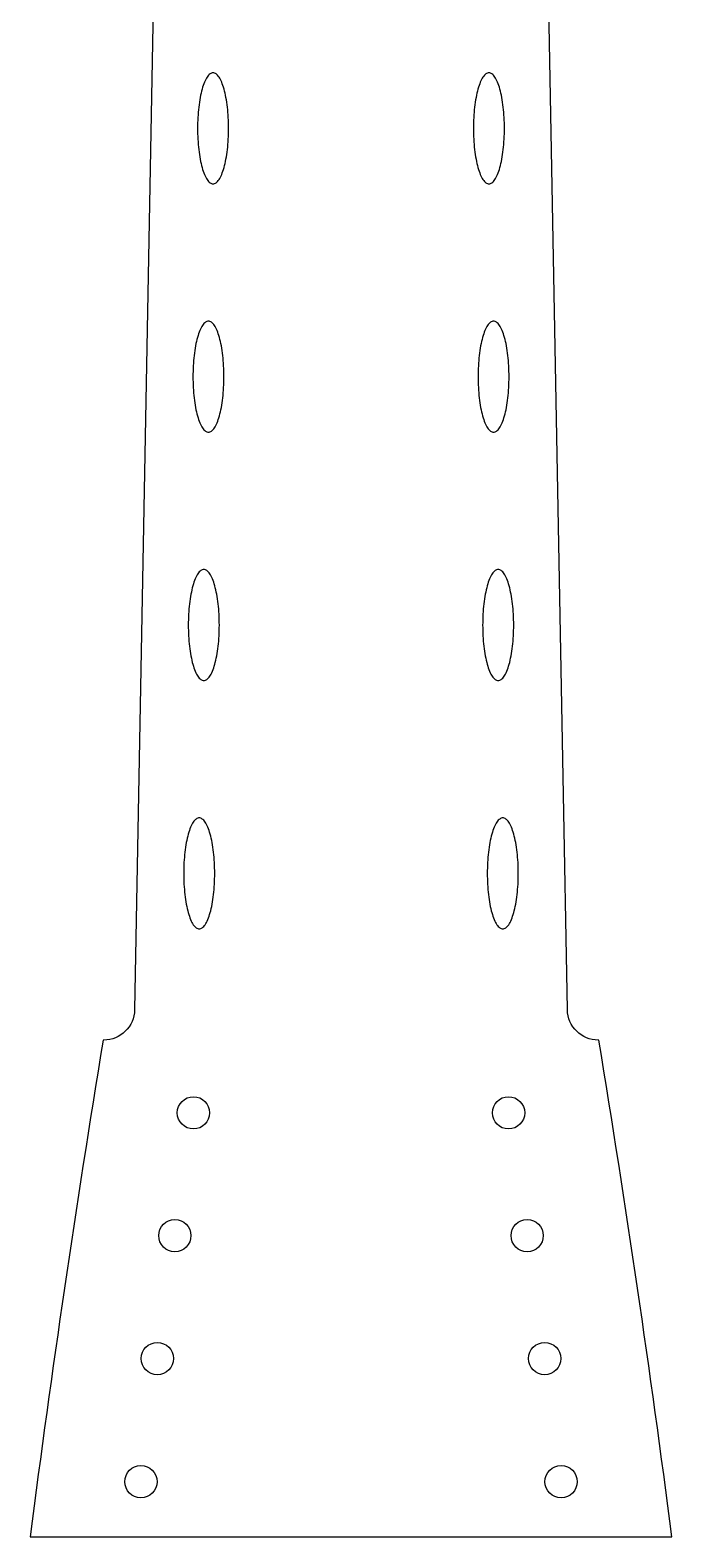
# Model space of a CAD drawing. Extents: x -1.3 to 1.3, y -33.6 to -9.7.
# Drawn here: x -1.29 to 1.29, y -33.63 to -27.56 of the extents above; entities that cross this region are included whole.
import ezdxf

# ---------------------------------------------------------------- set-up
doc = ezdxf.new("R2010")
doc.units = 0
doc.layers.get('0').update_dxf_attribs({"linetype": 'CONTINUOUS'})

msp = doc.modelspace()

# ---------------------------------------------------------------- linework, layer by layer
msp.add_lwpolyline([(-0.996759, -31.628979), (-0.998419, -31.628979, 0.00880024), (-1.292748, -33.628979), (1.292748, -33.628979, 0.00880024), (0.998419, -31.628979), (0.996759, -31.628979, -0.40877184), (0.87178, -31.506306), (0.47468, -10.176365, 0.98675719), (-0.47468, -10.176365), (-0.87178, -31.506306, -0.40877184)], format="xyb", close=True)
for points in [[(-0.555687, -28.1819, 0), (-0.55262, -28.1816, 0), (-0.549561, -28.1808, 0), (-0.546516, -28.1795, 0), (-0.543494, -28.1776, 0), (-0.540501, -28.1752, 0), (-0.537544, -28.1723, 0), (-0.534631, -28.1688, 0), (-0.531769, -28.1649, 0), (-0.528965, -28.1604, 0), (-0.526225, -28.1555, 0), (-0.523556, -28.1501, 0), (-0.520964, -28.1442, 0), (-0.518456, -28.1379, 0), (-0.516038, -28.1312, 0), (-0.513715, -28.124, 0), (-0.511493, -28.1165, 0), (-0.509378, -28.1085, 0), (-0.507374, -28.1002, 0), (-0.505487, -28.0916, 0), (-0.50372, -28.0826, 0), (-0.502079, -28.0733, 0), (-0.500567, -28.0638, 0), (-0.499188, -28.054, 0), (-0.497945, -28.044, 0), (-0.496841, -28.0338, 0), (-0.495878, -28.0233, 0), (-0.49506, -28.0128, 0), (-0.494388, -28.0021, 0), (-0.493864, -27.9913, 0), (-0.493488, -27.9804, 0), (-0.493262, -27.9695, 0), (-0.493187, -27.9585, 0), (-0.493262, -27.9475, 0), (-0.493488, -27.9366, 0), (-0.493864, -27.9257, 0), (-0.494388, -27.9149, 0), (-0.49506, -27.9042, 0), (-0.495878, -27.8936, 0), (-0.496841, -27.8832, 0), (-0.497945, -27.873, 0), (-0.499188, -27.863, 0), (-0.500567, -27.8532, 0), (-0.502079, -27.8436, 0), (-0.50372, -27.8344, 0), (-0.505487, -27.8254, 0), (-0.507374, -27.8168, 0), (-0.509378, -27.8085, 0), (-0.511493, -27.8005, 0), (-0.513715, -27.793, 0), (-0.516038, -27.7858, 0), (-0.518456, -27.7791, 0), (-0.520964, -27.7727, 0), (-0.523556, -27.7669, 0), (-0.526225, -27.7615, 0), (-0.528965, -27.7565, 0), (-0.531769, -27.7521, 0), (-0.534631, -27.7482, 0), (-0.537544, -27.7447, 0), (-0.540501, -27.7418, 0), (-0.543494, -27.7394, 0), (-0.546516, -27.7375, 0), (-0.549561, -27.7362, 0), (-0.55262, -27.7354, 0), (-0.555687, -27.7351, 0), (-0.558754, -27.7354, 0), (-0.561813, -27.7362, 0), (-0.564858, -27.7375, 0), (-0.56788, -27.7394, 0), (-0.570873, -27.7418, 0), (-0.57383, -27.7447, 0), (-0.576743, -27.7482, 0), (-0.579605, -27.7521, 0), (-0.582409, -27.7565, 0), (-0.585149, -27.7615, 0), (-0.587819, -27.7669, 0), (-0.59041, -27.7727, 0), (-0.592918, -27.7791, 0), (-0.595337, -27.7858, 0), (-0.59766, -27.793, 0), (-0.599881, -27.8005, 0), (-0.601997, -27.8085, 0), (-0.604, -27.8168, 0), (-0.605888, -27.8254, 0), (-0.607654, -27.8344, 0), (-0.609295, -27.8436, 0), (-0.610807, -27.8532, 0), (-0.612186, -27.863, 0), (-0.61343, -27.873, 0), (-0.614534, -27.8832, 0), (-0.615496, -27.8936, 0), (-0.616314, -27.9042, 0), (-0.616986, -27.9149, 0), (-0.617511, -27.9257, 0), (-0.617886, -27.9366, 0), (-0.618112, -27.9475, 0), (-0.618187, -27.9585, 0), (-0.618112, -27.9695, 0), (-0.617886, -27.9804, 0), (-0.617511, -27.9913, 0), (-0.616986, -28.0021, 0), (-0.616314, -28.0128, 0), (-0.615496, -28.0233, 0), (-0.614534, -28.0338, 0), (-0.61343, -28.044, 0), (-0.612186, -28.054, 0), (-0.610807, -28.0638, 0), (-0.609295, -28.0733, 0), (-0.607654, -28.0826, 0), (-0.605888, -28.0916, 0), (-0.604, -28.1002, 0), (-0.601997, -28.1085, 0), (-0.599881, -28.1165, 0), (-0.59766, -28.124, 0), (-0.595337, -28.1312, 0), (-0.592918, -28.1379, 0), (-0.59041, -28.1442, 0), (-0.587819, -28.1501, 0), (-0.585149, -28.1555, 0), (-0.582409, -28.1604, 0), (-0.579605, -28.1649, 0), (-0.576743, -28.1688, 0), (-0.57383, -28.1723, 0), (-0.570873, -28.1752, 0), (-0.56788, -28.1776, 0), (-0.564858, -28.1795, 0), (-0.561813, -28.1808, 0), (-0.558754, -28.1816, 0), (-0.555687, -28.1819, 0)], [(0.555687, -28.1819, 0), (0.558754, -28.1816, 0), (0.561813, -28.1808, 0), (0.564858, -28.1795, 0), (0.56788, -28.1776, 0), (0.570873, -28.1752, 0), (0.57383, -28.1723, 0), (0.576743, -28.1688, 0), (0.579605, -28.1649, 0), (0.582409, -28.1604, 0), (0.585149, -28.1555, 0), (0.587819, -28.1501, 0), (0.59041, -28.1442, 0), (0.592918, -28.1379, 0), (0.595337, -28.1312, 0), (0.59766, -28.124, 0), (0.599881, -28.1165, 0), (0.601997, -28.1085, 0), (0.604, -28.1002, 0), (0.605888, -28.0916, 0), (0.607654, -28.0826, 0), (0.609295, -28.0733, 0), (0.610807, -28.0638, 0), (0.612186, -28.054, 0), (0.61343, -28.044, 0), (0.614534, -28.0338, 0), (0.615496, -28.0233, 0), (0.616314, -28.0128, 0), (0.616986, -28.0021, 0), (0.617511, -27.9913, 0), (0.617886, -27.9804, 0), (0.618112, -27.9695, 0), (0.618187, -27.9585, 0), (0.618112, -27.9475, 0), (0.617886, -27.9366, 0), (0.617511, -27.9257, 0), (0.616986, -27.9149, 0), (0.616314, -27.9042, 0), (0.615496, -27.8936, 0), (0.614534, -27.8832, 0), (0.61343, -27.873, 0), (0.612186, -27.863, 0), (0.610807, -27.8532, 0), (0.609295, -27.8436, 0), (0.607654, -27.8344, 0), (0.605888, -27.8254, 0), (0.604, -27.8168, 0), (0.601997, -27.8085, 0), (0.599881, -27.8005, 0), (0.59766, -27.793, 0), (0.595337, -27.7858, 0), (0.592918, -27.7791, 0), (0.59041, -27.7727, 0), (0.587819, -27.7669, 0), (0.585149, -27.7615, 0), (0.582409, -27.7565, 0), (0.579605, -27.7521, 0), (0.576743, -27.7482, 0), (0.57383, -27.7447, 0), (0.570873, -27.7418, 0), (0.56788, -27.7394, 0), (0.564858, -27.7375, 0), (0.561813, -27.7362, 0), (0.558754, -27.7354, 0), (0.555687, -27.7351, 0), (0.55262, -27.7354, 0), (0.549561, -27.7362, 0), (0.546516, -27.7375, 0), (0.543494, -27.7394, 0), (0.540501, -27.7418, 0), (0.537544, -27.7447, 0), (0.534631, -27.7482, 0), (0.531769, -27.7521, 0), (0.528965, -27.7565, 0), (0.526225, -27.7615, 0), (0.523556, -27.7669, 0), (0.520964, -27.7727, 0), (0.518456, -27.7791, 0), (0.516038, -27.7858, 0), (0.513715, -27.793, 0), (0.511493, -27.8005, 0), (0.509378, -27.8085, 0), (0.507374, -27.8168, 0), (0.505487, -27.8254, 0), (0.50372, -27.8344, 0), (0.502079, -27.8436, 0), (0.500567, -27.8532, 0), (0.499188, -27.863, 0), (0.497945, -27.873, 0), (0.496841, -27.8832, 0), (0.495878, -27.8936, 0), (0.49506, -27.9042, 0), (0.494388, -27.9149, 0), (0.493864, -27.9257, 0), (0.493488, -27.9366, 0), (0.493262, -27.9475, 0), (0.493187, -27.9585, 0), (0.493262, -27.9695, 0), (0.493488, -27.9804, 0), (0.493864, -27.9913, 0), (0.494388, -28.0021, 0), (0.49506, -28.0128, 0), (0.495878, -28.0233, 0), (0.496841, -28.0338, 0), (0.497945, -28.044, 0), (0.499188, -28.054, 0), (0.500567, -28.0638, 0), (0.502079, -28.0733, 0), (0.50372, -28.0826, 0), (0.505487, -28.0916, 0), (0.507374, -28.1002, 0), (0.509378, -28.1085, 0), (0.511493, -28.1165, 0), (0.513715, -28.124, 0), (0.516038, -28.1312, 0), (0.518456, -28.1379, 0), (0.520964, -28.1442, 0), (0.523556, -28.1501, 0), (0.526225, -28.1555, 0), (0.528965, -28.1604, 0), (0.531769, -28.1649, 0), (0.534631, -28.1688, 0), (0.537544, -28.1723, 0), (0.540501, -28.1752, 0), (0.543494, -28.1776, 0), (0.546516, -28.1795, 0), (0.549561, -28.1808, 0), (0.55262, -28.1816, 0), (0.555687, -28.1819, 0)], [(-0.574301, -29.1817, 0), (-0.571234, -29.1814, 0), (-0.568175, -29.1806, 0), (-0.56513, -29.1793, 0), (-0.562108, -29.1774, 0), (-0.559115, -29.175, 0), (-0.556158, -29.1721, 0), (-0.553245, -29.1687, 0), (-0.550383, -29.1647, 0), (-0.547579, -29.1603, 0), (-0.544839, -29.1553, 0), (-0.542169, -29.1499, 0), (-0.539578, -29.1441, 0), (-0.53707, -29.1378, 0), (-0.534651, -29.131, 0), (-0.532328, -29.1238, 0), (-0.530107, -29.1163, 0), (-0.527991, -29.1083, 0), (-0.525988, -29.1, 0), (-0.5241, -29.0914, 0), (-0.522334, -29.0824, 0), (-0.520693, -29.0732, 0), (-0.519181, -29.0636, 0), (-0.517802, -29.0538, 0), (-0.516558, -29.0438, 0), (-0.515454, -29.0336, 0), (-0.514492, -29.0232, 0), (-0.513674, -29.0126, 0), (-0.513002, -29.0019, 0), (-0.512477, -28.9911, 0), (-0.512102, -28.9802, 0), (-0.511876, -28.9693, 0), (-0.511801, -28.9583, 0), (-0.511876, -28.9474, 0), (-0.512102, -28.9364, 0), (-0.512477, -28.9255, 0), (-0.513002, -28.9147, 0), (-0.513674, -28.904, 0), (-0.514492, -28.8935, 0), (-0.515454, -28.8831, 0), (-0.516558, -28.8728, 0), (-0.517802, -28.8628, 0), (-0.519181, -28.853, 0), (-0.520693, -28.8435, 0), (-0.522334, -28.8342, 0), (-0.5241, -28.8252, 0), (-0.525988, -28.8166, 0), (-0.527991, -28.8083, 0), (-0.530107, -28.8004, 0), (-0.532328, -28.7928, 0), (-0.534651, -28.7856, 0), (-0.53707, -28.7789, 0), (-0.539578, -28.7726, 0), (-0.542169, -28.7667, 0), (-0.544839, -28.7613, 0), (-0.547579, -28.7564, 0), (-0.550383, -28.7519, 0), (-0.553245, -28.748, 0), (-0.556158, -28.7445, 0), (-0.559115, -28.7416, 0), (-0.562108, -28.7392, 0), (-0.56513, -28.7373, 0), (-0.568175, -28.736, 0), (-0.571234, -28.7352, 0), (-0.574301, -28.7349, 0), (-0.577368, -28.7352, 0), (-0.580427, -28.736, 0), (-0.583472, -28.7373, 0), (-0.586494, -28.7392, 0), (-0.589487, -28.7416, 0), (-0.592444, -28.7445, 0), (-0.595357, -28.748, 0), (-0.598219, -28.7519, 0), (-0.601023, -28.7564, 0), (-0.603763, -28.7613, 0), (-0.606432, -28.7667, 0), (-0.609024, -28.7726, 0), (-0.611532, -28.7789, 0), (-0.61395, -28.7856, 0), (-0.616273, -28.7928, 0), (-0.618495, -28.8004, 0), (-0.62061, -28.8083, 0), (-0.622614, -28.8166, 0), (-0.624501, -28.8252, 0), (-0.626268, -28.8342, 0), (-0.627909, -28.8435, 0), (-0.629421, -28.853, 0), (-0.6308, -28.8628, 0), (-0.632043, -28.8728, 0), (-0.633147, -28.8831, 0), (-0.63411, -28.8935, 0), (-0.634928, -28.904, 0), (-0.6356, -28.9147, 0), (-0.636124, -28.9255, 0), (-0.6365, -28.9364, 0), (-0.636726, -28.9474, 0), (-0.636801, -28.9583, 0), (-0.636726, -28.9693, 0), (-0.6365, -28.9802, 0), (-0.636124, -28.9911, 0), (-0.6356, -29.0019, 0), (-0.634928, -29.0126, 0), (-0.63411, -29.0232, 0), (-0.633147, -29.0336, 0), (-0.632043, -29.0438, 0), (-0.6308, -29.0538, 0), (-0.629421, -29.0636, 0), (-0.627909, -29.0732, 0), (-0.626268, -29.0824, 0), (-0.624501, -29.0914, 0), (-0.622614, -29.1, 0), (-0.62061, -29.1083, 0), (-0.618495, -29.1163, 0), (-0.616273, -29.1238, 0), (-0.61395, -29.131, 0), (-0.611532, -29.1378, 0), (-0.609024, -29.1441, 0), (-0.606432, -29.1499, 0), (-0.603763, -29.1553, 0), (-0.601023, -29.1603, 0), (-0.598219, -29.1647, 0), (-0.595357, -29.1687, 0), (-0.592444, -29.1721, 0), (-0.589487, -29.175, 0), (-0.586494, -29.1774, 0), (-0.583472, -29.1793, 0), (-0.580427, -29.1806, 0), (-0.577368, -29.1814, 0), (-0.574301, -29.1817, 0)], [(0.574301, -29.1817, 0), (0.577368, -29.1814, 0), (0.580427, -29.1806, 0), (0.583472, -29.1793, 0), (0.586494, -29.1774, 0), (0.589487, -29.175, 0), (0.592444, -29.1721, 0), (0.595357, -29.1687, 0), (0.598219, -29.1647, 0), (0.601023, -29.1603, 0), (0.603763, -29.1553, 0), (0.606432, -29.1499, 0), (0.609024, -29.1441, 0), (0.611532, -29.1378, 0), (0.61395, -29.131, 0), (0.616273, -29.1238, 0), (0.618495, -29.1163, 0), (0.62061, -29.1083, 0), (0.622614, -29.1, 0), (0.624501, -29.0914, 0), (0.626268, -29.0824, 0), (0.627909, -29.0732, 0), (0.629421, -29.0636, 0), (0.6308, -29.0538, 0), (0.632043, -29.0438, 0), (0.633147, -29.0336, 0), (0.63411, -29.0232, 0), (0.634928, -29.0126, 0), (0.6356, -29.0019, 0), (0.636124, -28.9911, 0), (0.6365, -28.9802, 0), (0.636726, -28.9693, 0), (0.636801, -28.9583, 0), (0.636726, -28.9474, 0), (0.6365, -28.9364, 0), (0.636124, -28.9255, 0), (0.6356, -28.9147, 0), (0.634928, -28.904, 0), (0.63411, -28.8935, 0), (0.633147, -28.8831, 0), (0.632043, -28.8728, 0), (0.6308, -28.8628, 0), (0.629421, -28.853, 0), (0.627909, -28.8435, 0), (0.626268, -28.8342, 0), (0.624501, -28.8252, 0), (0.622614, -28.8166, 0), (0.62061, -28.8083, 0), (0.618495, -28.8004, 0), (0.616273, -28.7928, 0), (0.61395, -28.7856, 0), (0.611532, -28.7789, 0), (0.609024, -28.7726, 0), (0.606432, -28.7667, 0), (0.603763, -28.7613, 0), (0.601023, -28.7564, 0), (0.598219, -28.7519, 0), (0.595357, -28.748, 0), (0.592444, -28.7445, 0), (0.589487, -28.7416, 0), (0.586494, -28.7392, 0), (0.583472, -28.7373, 0), (0.580427, -28.736, 0), (0.577368, -28.7352, 0), (0.574301, -28.7349, 0), (0.571234, -28.7352, 0), (0.568175, -28.736, 0), (0.56513, -28.7373, 0), (0.562108, -28.7392, 0), (0.559115, -28.7416, 0), (0.556158, -28.7445, 0), (0.553245, -28.748, 0), (0.550383, -28.7519, 0), (0.547579, -28.7564, 0), (0.544839, -28.7613, 0), (0.542169, -28.7667, 0), (0.539578, -28.7726, 0), (0.53707, -28.7789, 0), (0.534651, -28.7856, 0), (0.532328, -28.7928, 0), (0.530107, -28.8004, 0), (0.527991, -28.8083, 0), (0.525988, -28.8166, 0), (0.5241, -28.8252, 0), (0.522334, -28.8342, 0), (0.520693, -28.8435, 0), (0.519181, -28.853, 0), (0.517802, -28.8628, 0), (0.516558, -28.8728, 0), (0.515454, -28.8831, 0), (0.514492, -28.8935, 0), (0.513674, -28.904, 0), (0.513002, -28.9147, 0), (0.512477, -28.9255, 0), (0.512102, -28.9364, 0), (0.511876, -28.9474, 0), (0.511801, -28.9583, 0), (0.511876, -28.9693, 0), (0.512102, -28.9802, 0), (0.512477, -28.9911, 0), (0.513002, -29.0019, 0), (0.513674, -29.0126, 0), (0.514492, -29.0232, 0), (0.515454, -29.0336, 0), (0.516558, -29.0438, 0), (0.517802, -29.0538, 0), (0.519181, -29.0636, 0), (0.520693, -29.0732, 0), (0.522334, -29.0824, 0), (0.5241, -29.0914, 0), (0.525988, -29.1, 0), (0.527991, -29.1083, 0), (0.530107, -29.1163, 0), (0.532328, -29.1238, 0), (0.534651, -29.131, 0), (0.53707, -29.1378, 0), (0.539578, -29.1441, 0), (0.542169, -29.1499, 0), (0.544839, -29.1553, 0), (0.547579, -29.1603, 0), (0.550383, -29.1647, 0), (0.553245, -29.1687, 0), (0.556158, -29.1721, 0), (0.559115, -29.175, 0), (0.562108, -29.1774, 0), (0.56513, -29.1793, 0), (0.568175, -29.1806, 0), (0.571234, -29.1814, 0), (0.574301, -29.1817, 0)], [(-0.592915, -30.1815, 0), (-0.589848, -30.1813, 0), (-0.586789, -30.1805, 0), (-0.583744, -30.1791, 0), (-0.580722, -30.1773, 0), (-0.577728, -30.1748, 0), (-0.574772, -30.1719, 0), (-0.571859, -30.1685, 0), (-0.568997, -30.1645, 0), (-0.566192, -30.1601, 0), (-0.563452, -30.1552, 0), (-0.560783, -30.1498, 0), (-0.558192, -30.1439, 0), (-0.555683, -30.1376, 0), (-0.553265, -30.1308, 0), (-0.550942, -30.1237, 0), (-0.548721, -30.1161, 0), (-0.546605, -30.1082, 0), (-0.544602, -30.0999, 0), (-0.542714, -30.0912, 0), (-0.540948, -30.0823, 0), (-0.539307, -30.073, 0), (-0.537795, -30.0635, 0), (-0.536415, -30.0537, 0), (-0.535172, -30.0436, 0), (-0.534068, -30.0334, 0), (-0.533106, -30.023, 0), (-0.532288, -30.0124, 0), (-0.531616, -30.0017, 0), (-0.531091, -29.9909, 0), (-0.530716, -29.98, 0), (-0.53049, -29.9691, 0), (-0.530415, -29.9581, 0), (-0.53049, -29.9472, 0), (-0.530716, -29.9362, 0), (-0.531091, -29.9254, 0), (-0.531616, -29.9146, 0), (-0.532288, -29.9039, 0), (-0.533106, -29.8933, 0), (-0.534068, -29.8829, 0), (-0.535172, -29.8727, 0), (-0.536415, -29.8626, 0), (-0.537795, -29.8528, 0), (-0.539307, -29.8433, 0), (-0.540948, -29.834, 0), (-0.542714, -29.8251, 0), (-0.544602, -29.8164, 0), (-0.546605, -29.8081, 0), (-0.548721, -29.8002, 0), (-0.550942, -29.7926, 0), (-0.553265, -29.7855, 0), (-0.555683, -29.7787, 0), (-0.558192, -29.7724, 0), (-0.560783, -29.7665, 0), (-0.563452, -29.7611, 0), (-0.566192, -29.7562, 0), (-0.568997, -29.7518, 0), (-0.571859, -29.7478, 0), (-0.574772, -29.7444, 0), (-0.577728, -29.7414, 0), (-0.580722, -29.739, 0), (-0.583744, -29.7372, 0), (-0.586789, -29.7358, 0), (-0.589848, -29.735, 0), (-0.592915, -29.7347, 0), (-0.595981, -29.735, 0), (-0.599041, -29.7358, 0), (-0.602085, -29.7372, 0), (-0.605108, -29.739, 0), (-0.608101, -29.7414, 0), (-0.611057, -29.7444, 0), (-0.61397, -29.7478, 0), (-0.616832, -29.7518, 0), (-0.619637, -29.7562, 0), (-0.622377, -29.7611, 0), (-0.625046, -29.7665, 0), (-0.627638, -29.7724, 0), (-0.630146, -29.7787, 0), (-0.632564, -29.7855, 0), (-0.634887, -29.7926, 0), (-0.637109, -29.8002, 0), (-0.639224, -29.8081, 0), (-0.641228, -29.8164, 0), (-0.643115, -29.8251, 0), (-0.644882, -29.834, 0), (-0.646523, -29.8433, 0), (-0.648035, -29.8528, 0), (-0.649414, -29.8626, 0), (-0.650657, -29.8727, 0), (-0.651761, -29.8829, 0), (-0.652723, -29.8933, 0), (-0.653542, -29.9039, 0), (-0.654214, -29.9146, 0), (-0.654738, -29.9254, 0), (-0.655114, -29.9362, 0), (-0.655339, -29.9472, 0), (-0.655415, -29.9581, 0), (-0.655339, -29.9691, 0), (-0.655114, -29.98, 0), (-0.654738, -29.9909, 0), (-0.654214, -30.0017, 0), (-0.653542, -30.0124, 0), (-0.652723, -30.023, 0), (-0.651761, -30.0334, 0), (-0.650657, -30.0436, 0), (-0.649414, -30.0537, 0), (-0.648035, -30.0635, 0), (-0.646523, -30.073, 0), (-0.644882, -30.0823, 0), (-0.643115, -30.0912, 0), (-0.641228, -30.0999, 0), (-0.639224, -30.1082, 0), (-0.637109, -30.1161, 0), (-0.634887, -30.1237, 0), (-0.632564, -30.1308, 0), (-0.630146, -30.1376, 0), (-0.627638, -30.1439, 0), (-0.625046, -30.1498, 0), (-0.622377, -30.1552, 0), (-0.619637, -30.1601, 0), (-0.616832, -30.1645, 0), (-0.61397, -30.1685, 0), (-0.611057, -30.1719, 0), (-0.608101, -30.1748, 0), (-0.605108, -30.1773, 0), (-0.602085, -30.1791, 0), (-0.599041, -30.1805, 0), (-0.595981, -30.1813, 0), (-0.592915, -30.1815, 0)], [(0.592915, -30.1815, 0), (0.595981, -30.1813, 0), (0.599041, -30.1805, 0), (0.602085, -30.1791, 0), (0.605108, -30.1773, 0), (0.608101, -30.1748, 0), (0.611057, -30.1719, 0), (0.61397, -30.1685, 0), (0.616832, -30.1645, 0), (0.619637, -30.1601, 0), (0.622377, -30.1552, 0), (0.625046, -30.1498, 0), (0.627638, -30.1439, 0), (0.630146, -30.1376, 0), (0.632564, -30.1308, 0), (0.634887, -30.1237, 0), (0.637109, -30.1161, 0), (0.639224, -30.1082, 0), (0.641228, -30.0999, 0), (0.643115, -30.0912, 0), (0.644882, -30.0823, 0), (0.646523, -30.073, 0), (0.648035, -30.0635, 0), (0.649414, -30.0537, 0), (0.650657, -30.0436, 0), (0.651761, -30.0334, 0), (0.652723, -30.023, 0), (0.653542, -30.0124, 0), (0.654214, -30.0017, 0), (0.654738, -29.9909, 0), (0.655114, -29.98, 0), (0.655339, -29.9691, 0), (0.655415, -29.9581, 0), (0.655339, -29.9472, 0), (0.655114, -29.9362, 0), (0.654738, -29.9254, 0), (0.654214, -29.9146, 0), (0.653542, -29.9039, 0), (0.652723, -29.8933, 0), (0.651761, -29.8829, 0), (0.650657, -29.8727, 0), (0.649414, -29.8626, 0), (0.648035, -29.8528, 0), (0.646523, -29.8433, 0), (0.644882, -29.834, 0), (0.643115, -29.8251, 0), (0.641228, -29.8164, 0), (0.639224, -29.8081, 0), (0.637109, -29.8002, 0), (0.634887, -29.7926, 0), (0.632564, -29.7855, 0), (0.630146, -29.7787, 0), (0.627638, -29.7724, 0), (0.625046, -29.7665, 0), (0.622377, -29.7611, 0), (0.619637, -29.7562, 0), (0.616832, -29.7518, 0), (0.61397, -29.7478, 0), (0.611057, -29.7444, 0), (0.608101, -29.7414, 0), (0.605108, -29.739, 0), (0.602085, -29.7372, 0), (0.599041, -29.7358, 0), (0.595981, -29.735, 0), (0.592915, -29.7347, 0), (0.589848, -29.735, 0), (0.586789, -29.7358, 0), (0.583744, -29.7372, 0), (0.580722, -29.739, 0), (0.577728, -29.7414, 0), (0.574772, -29.7444, 0), (0.571859, -29.7478, 0), (0.568997, -29.7518, 0), (0.566192, -29.7562, 0), (0.563452, -29.7611, 0), (0.560783, -29.7665, 0), (0.558192, -29.7724, 0), (0.555683, -29.7787, 0), (0.553265, -29.7855, 0), (0.550942, -29.7926, 0), (0.548721, -29.8002, 0), (0.546605, -29.8081, 0), (0.544602, -29.8164, 0), (0.542714, -29.8251, 0), (0.540948, -29.834, 0), (0.539307, -29.8433, 0), (0.537795, -29.8528, 0), (0.536415, -29.8626, 0), (0.535172, -29.8727, 0), (0.534068, -29.8829, 0), (0.533106, -29.8933, 0), (0.532288, -29.9039, 0), (0.531616, -29.9146, 0), (0.531091, -29.9254, 0), (0.530716, -29.9362, 0), (0.53049, -29.9472, 0), (0.530415, -29.9581, 0), (0.53049, -29.9691, 0), (0.530716, -29.98, 0), (0.531091, -29.9909, 0), (0.531616, -30.0017, 0), (0.532288, -30.0124, 0), (0.533106, -30.023, 0), (0.534068, -30.0334, 0), (0.535172, -30.0436, 0), (0.536415, -30.0537, 0), (0.537795, -30.0635, 0), (0.539307, -30.073, 0), (0.540948, -30.0823, 0), (0.542714, -30.0912, 0), (0.544602, -30.0999, 0), (0.546605, -30.1082, 0), (0.548721, -30.1161, 0), (0.550942, -30.1237, 0), (0.553265, -30.1308, 0), (0.555683, -30.1376, 0), (0.558192, -30.1439, 0), (0.560783, -30.1498, 0), (0.563452, -30.1552, 0), (0.566192, -30.1601, 0), (0.568997, -30.1645, 0), (0.571859, -30.1685, 0), (0.574772, -30.1719, 0), (0.577728, -30.1748, 0), (0.580722, -30.1773, 0), (0.583744, -30.1791, 0), (0.586789, -30.1805, 0), (0.589848, -30.1813, 0), (0.592915, -30.1815, 0)], [(-0.611528, -31.1814, 0), (-0.608462, -31.1811, 0), (-0.605402, -31.1803, 0), (-0.602358, -31.179, 0), (-0.599335, -31.1771, 0), (-0.596342, -31.1747, 0), (-0.593386, -31.1718, 0), (-0.590473, -31.1683, 0), (-0.587611, -31.1644, 0), (-0.584806, -31.1599, 0), (-0.582066, -31.155, 0), (-0.579397, -31.1496, 0), (-0.576805, -31.1437, 0), (-0.574297, -31.1374, 0), (-0.571879, -31.1307, 0), (-0.569556, -31.1235, 0), (-0.567334, -31.1159, 0), (-0.565219, -31.108, 0), (-0.563215, -31.0997, 0), (-0.561328, -31.091, 0), (-0.559562, -31.0821, 0), (-0.55792, -31.0728, 0), (-0.556408, -31.0633, 0), (-0.555029, -31.0535, 0), (-0.553786, -31.0435, 0), (-0.552682, -31.0332, 0), (-0.55172, -31.0228, 0), (-0.550902, -31.0123, 0), (-0.550229, -31.0016, 0), (-0.549705, -30.9908, 0), (-0.549329, -30.9799, 0), (-0.549104, -30.9689, 0), (-0.549028, -30.958, 0), (-0.549104, -30.947, 0), (-0.549329, -30.9361, 0), (-0.549705, -30.9252, 0), (-0.550229, -30.9144, 0), (-0.550902, -30.9037, 0), (-0.55172, -30.8931, 0), (-0.552682, -30.8827, 0), (-0.553786, -30.8725, 0), (-0.555029, -30.8625, 0), (-0.556408, -30.8527, 0), (-0.55792, -30.8431, 0), (-0.559562, -30.8339, 0), (-0.561328, -30.8249, 0), (-0.563215, -30.8162, 0), (-0.565219, -30.8079, 0), (-0.567334, -30.8, 0), (-0.569556, -30.7924, 0), (-0.571879, -30.7853, 0), (-0.574297, -30.7785, 0), (-0.576805, -30.7722, 0), (-0.579397, -30.7664, 0), (-0.582066, -30.761, 0), (-0.584806, -30.756, 0), (-0.587611, -30.7516, 0), (-0.590473, -30.7476, 0), (-0.593386, -30.7442, 0), (-0.596342, -30.7413, 0), (-0.599335, -30.7389, 0), (-0.602358, -30.737, 0), (-0.605402, -30.7356, 0), (-0.608462, -30.7348, 0), (-0.611528, -30.7346, 0), (-0.614595, -30.7348, 0), (-0.617655, -30.7356, 0), (-0.620699, -30.737, 0), (-0.623722, -30.7389, 0), (-0.626715, -30.7413, 0), (-0.629671, -30.7442, 0), (-0.632584, -30.7476, 0), (-0.635446, -30.7516, 0), (-0.638251, -30.756, 0), (-0.640991, -30.761, 0), (-0.64366, -30.7664, 0), (-0.646252, -30.7722, 0), (-0.64876, -30.7785, 0), (-0.651178, -30.7853, 0), (-0.653501, -30.7924, 0), (-0.655723, -30.8, 0), (-0.657838, -30.8079, 0), (-0.659842, -30.8162, 0), (-0.661729, -30.8249, 0), (-0.663495, -30.8339, 0), (-0.665137, -30.8431, 0), (-0.666649, -30.8527, 0), (-0.668028, -30.8625, 0), (-0.669271, -30.8725, 0), (-0.670375, -30.8827, 0), (-0.671337, -30.8931, 0), (-0.672155, -30.9037, 0), (-0.672828, -30.9144, 0), (-0.673352, -30.9252, 0), (-0.673728, -30.9361, 0), (-0.673953, -30.947, 0), (-0.674028, -30.958, 0), (-0.673953, -30.9689, 0), (-0.673728, -30.9799, 0), (-0.673352, -30.9908, 0), (-0.672828, -31.0016, 0), (-0.672155, -31.0123, 0), (-0.671337, -31.0228, 0), (-0.670375, -31.0332, 0), (-0.669271, -31.0435, 0), (-0.668028, -31.0535, 0), (-0.666649, -31.0633, 0), (-0.665137, -31.0728, 0), (-0.663495, -31.0821, 0), (-0.661729, -31.091, 0), (-0.659842, -31.0997, 0), (-0.657838, -31.108, 0), (-0.655723, -31.1159, 0), (-0.653501, -31.1235, 0), (-0.651178, -31.1307, 0), (-0.64876, -31.1374, 0), (-0.646252, -31.1437, 0), (-0.64366, -31.1496, 0), (-0.640991, -31.155, 0), (-0.638251, -31.1599, 0), (-0.635446, -31.1644, 0), (-0.632584, -31.1683, 0), (-0.629671, -31.1718, 0), (-0.626715, -31.1747, 0), (-0.623722, -31.1771, 0), (-0.620699, -31.179, 0), (-0.617655, -31.1803, 0), (-0.614595, -31.1811, 0), (-0.611528, -31.1814, 0)], [(0.611528, -31.1814, 0), (0.614595, -31.1811, 0), (0.617655, -31.1803, 0), (0.620699, -31.179, 0), (0.623722, -31.1771, 0), (0.626715, -31.1747, 0), (0.629671, -31.1718, 0), (0.632584, -31.1683, 0), (0.635446, -31.1644, 0), (0.638251, -31.1599, 0), (0.640991, -31.155, 0), (0.64366, -31.1496, 0), (0.646252, -31.1437, 0), (0.64876, -31.1374, 0), (0.651178, -31.1307, 0), (0.653501, -31.1235, 0), (0.655723, -31.1159, 0), (0.657838, -31.108, 0), (0.659842, -31.0997, 0), (0.661729, -31.091, 0), (0.663495, -31.0821, 0), (0.665137, -31.0728, 0), (0.666649, -31.0633, 0), (0.668028, -31.0535, 0), (0.669271, -31.0435, 0), (0.670375, -31.0332, 0), (0.671337, -31.0228, 0), (0.672155, -31.0123, 0), (0.672828, -31.0016, 0), (0.673352, -30.9908, 0), (0.673728, -30.9799, 0), (0.673953, -30.9689, 0), (0.674028, -30.958, 0), (0.673953, -30.947, 0), (0.673728, -30.9361, 0), (0.673352, -30.9252, 0), (0.672828, -30.9144, 0), (0.672155, -30.9037, 0), (0.671337, -30.8931, 0), (0.670375, -30.8827, 0), (0.669271, -30.8725, 0), (0.668028, -30.8625, 0), (0.666649, -30.8527, 0), (0.665137, -30.8431, 0), (0.663495, -30.8339, 0), (0.661729, -30.8249, 0), (0.659842, -30.8162, 0), (0.657838, -30.8079, 0), (0.655723, -30.8, 0), (0.653501, -30.7924, 0), (0.651178, -30.7853, 0), (0.64876, -30.7785, 0), (0.646252, -30.7722, 0), (0.64366, -30.7664, 0), (0.640991, -30.761, 0), (0.638251, -30.756, 0), (0.635446, -30.7516, 0), (0.632584, -30.7476, 0), (0.629671, -30.7442, 0), (0.626715, -30.7413, 0), (0.623722, -30.7389, 0), (0.620699, -30.737, 0), (0.617655, -30.7356, 0), (0.614595, -30.7348, 0), (0.611528, -30.7346, 0), (0.608462, -30.7348, 0), (0.605402, -30.7356, 0), (0.602358, -30.737, 0), (0.599335, -30.7389, 0), (0.596342, -30.7413, 0), (0.593386, -30.7442, 0), (0.590473, -30.7476, 0), (0.587611, -30.7516, 0), (0.584806, -30.756, 0), (0.582066, -30.761, 0), (0.579397, -30.7664, 0), (0.576805, -30.7722, 0), (0.574297, -30.7785, 0), (0.571879, -30.7853, 0), (0.569556, -30.7924, 0), (0.567334, -30.8, 0), (0.565219, -30.8079, 0), (0.563215, -30.8162, 0), (0.561328, -30.8249, 0), (0.559562, -30.8339, 0), (0.55792, -30.8431, 0), (0.556408, -30.8527, 0), (0.555029, -30.8625, 0), (0.553786, -30.8725, 0), (0.552682, -30.8827, 0), (0.55172, -30.8931, 0), (0.550902, -30.9037, 0), (0.550229, -30.9144, 0), (0.549705, -30.9252, 0), (0.549329, -30.9361, 0), (0.549104, -30.947, 0), (0.549028, -30.958, 0), (0.549104, -30.9689, 0), (0.549329, -30.9799, 0), (0.549705, -30.9908, 0), (0.550229, -31.0016, 0), (0.550902, -31.0123, 0), (0.55172, -31.0228, 0), (0.552682, -31.0332, 0), (0.553786, -31.0435, 0), (0.555029, -31.0535, 0), (0.556408, -31.0633, 0), (0.55792, -31.0728, 0), (0.559562, -31.0821, 0), (0.561328, -31.091, 0), (0.563215, -31.0997, 0), (0.565219, -31.108, 0), (0.567334, -31.1159, 0), (0.569556, -31.1235, 0), (0.571879, -31.1307, 0), (0.574297, -31.1374, 0), (0.576805, -31.1437, 0), (0.579397, -31.1496, 0), (0.582066, -31.155, 0), (0.584806, -31.1599, 0), (0.587611, -31.1644, 0), (0.590473, -31.1683, 0), (0.593386, -31.1718, 0), (0.596342, -31.1747, 0), (0.599335, -31.1771, 0), (0.602358, -31.179, 0), (0.605402, -31.1803, 0), (0.608462, -31.1811, 0), (0.611528, -31.1814, 0)]]:
    msp.add_polyline3d(points)
for centre in [(-0.634853, -31.921836), (0.634853, -31.921836), (-0.709711, -32.416199), (0.709711, -32.416199), (-0.780261, -32.911195), (0.780261, -32.911195), (-0.8465, -33.406787), (0.8465, -33.406787)]:
    msp.add_circle(centre, 0.065)

doc.saveas('drawing.dxf')
